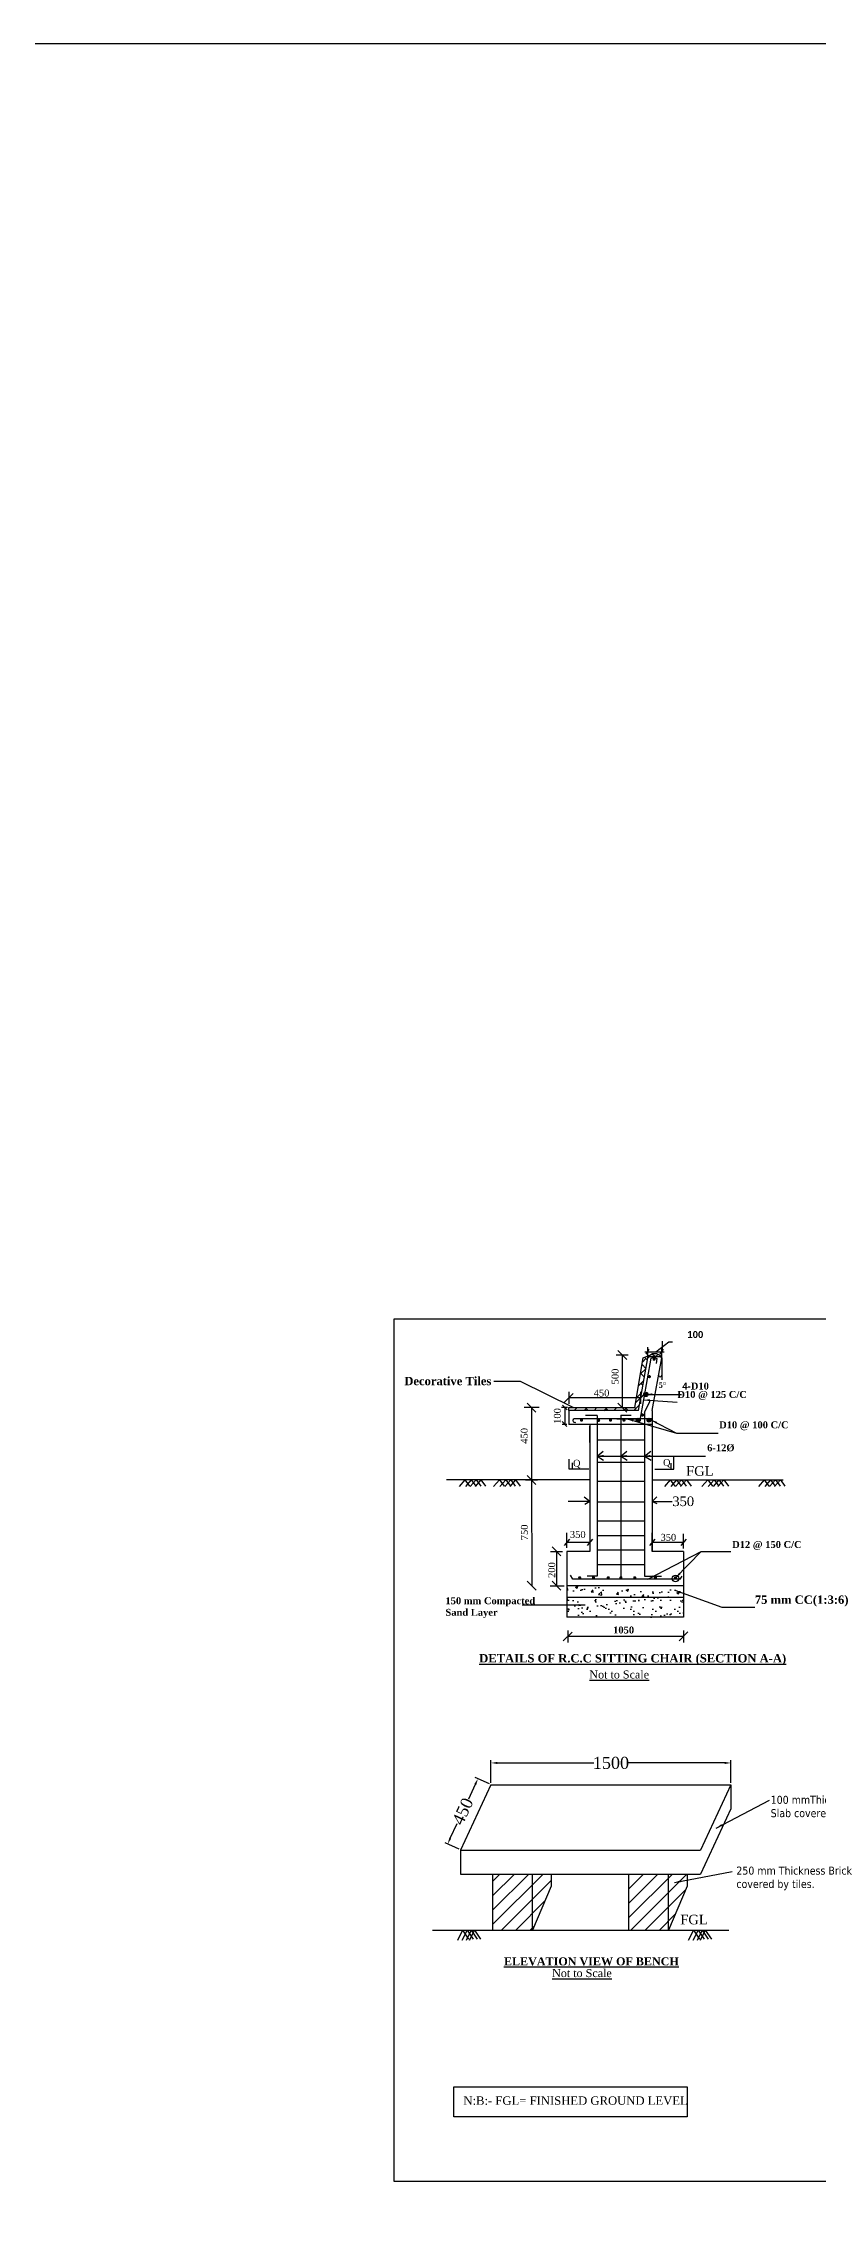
# Model space of a CAD drawing. Header units: metres. Extents: x -2434 to 11656, y -15288 to 8109.
# Drawn here: x 2644.4 to 2741.2, y -13570.3 to -13298.9 of the extents above; entities that cross this region are included whole.
import ezdxf

# ---------------------------------------------------------------- set-up
doc = ezdxf.new("R2010")
doc.units = ezdxf.units.M
doc.layers.add('sheet', color=1, linetype='Continuous', lineweight=15)
doc.styles.add('dim', font='isocp.shx')
doc.styles.get("Standard").update_dxf_attribs({"font": 'times.ttf'})
doc.dimstyles.new('Copy of STANDARD', dxfattribs={"dimtxt": 0.5, "dimasz": 0.4075, "dimexe": 0.364, "dimexo": 0.219, "dimgap": 0.09, "dimtad": 0, "dimdec": 0, "dimlfac": 1000, "dimzin": 0, "dimdsep": 46, "dimtxsty": 'Standard', "dimcen": 0.09, "dimclre": 256, "dimadec": 0, "dimazin": 0, "dimtfac": 1, "dimtdec": 0, "dimtofl": 0, "dimtmove": 0, "dimatfit": 3, "dimfxl": 1, "dimtolj": 1, "dimtzin": 0, "dimlwd": -1, "dimarcsym": 0})
doc.dimstyles.get("Standard").update_dxf_attribs({"dimtxt": 0.5, "dimasz": 0.4075, "dimexe": 0.364, "dimexo": 0.219, "dimgap": 0.09, "dimtad": 0, "dimdec": 0, "dimlfac": 1000, "dimzin": 0, "dimdsep": 46, "dimtxsty": 'Standard', "dimcen": 0.09, "dimadec": 0, "dimazin": 0, "dimtfac": 1, "dimtdec": 0, "dimtofl": 0, "dimtmove": 0, "dimatfit": 3, "dimfxl": 1, "dimtolj": 1, "dimtzin": 0, "dimarcsym": 0})
doc.dimstyles.new('STANDARD$0', dxfattribs={"dimscale": 0, "dimtxt": 8, "dimasz": 8, "dimexe": 4, "dimexo": 0, "dimgap": 2, "dimtad": 1, "dimdec": 0, "dimzin": 0, "dimdsep": 46, "dimtxsty": 'dim', "dimblk": 'DOTSMALL', "dimcen": 1, "dimclrd": 6, "dimclre": 6, "dimclrt": 256, "dimadec": 0, "dimazin": 0, "dimtfac": 1, "dimtdec": 0, "dimtix": 1, "dimtofl": 0, "dimtmove": 1, "dimatfit": 3, "dimldrblk": 'DOTSMALL', "dimfxl": 6, "dimtolj": 1, "dimtzin": 0, "dimarcsym": 0})

# ---------------------------------------------------------------- blocks, each defined once
blk = doc.blocks.new('*D660')
at = {"layer": 'Defpoints', "color": 0, "lineweight": -3}
for p in [(2698.72, -13515.8), (2700.35, -13516.55), (2696.56, -13524.72)]:
    blk.add_point(p, dxfattribs=at)
at = {"layer": 'sheet', "color": 0, "lineweight": -2}
for p, q in [((2700.15, -13516.46), (2698.39, -13515.64)), ((2698.38, -13516.52), (2697.54, -13518.34)), ((2695.26, -13523.23), (2696.11, -13521.41)), ((2696.36, -13524.62), (2694.6, -13523.81))]:
    blk.add_line(p, q, dxfattribs=at)
at = {"layer": 'sheet', "color": 0, "lineweight": -3}
for points in [[(2698.26, -13516.47), (2698.5, -13516.58), (2698.72, -13515.8)], [(2695.14, -13523.18), (2695.38, -13523.29), (2694.93, -13523.96)]]:
    blk.add_solid(points, dxfattribs=at)
at = {"layer": 'sheet', "color": 0, "lineweight": -3, "insert": (2696.82, -13519.88), "char_height": 0.5, "attachment_point": 5, "rotation": 65.0807}
blk.add_mtext('\\A1;{\\H3x;450}', dxfattribs=at)
blk = doc.blocks.new('*D686')
at = {"layer": 'Defpoints', "color": 0, "lineweight": -3}
for p in [(2730.35, -13513.83), (2700.35, -13516.55), (2730.35, -13516.55)]:
    blk.add_point(p, dxfattribs=at)
at = {"layer": 'sheet', "color": 0, "lineweight": -2}
for p, q in [((2700.35, -13516.33), (2700.35, -13513.47)), ((2701.15, -13513.83), (2713.21, -13513.83)), ((2729.55, -13513.83), (2717.48, -13513.83)), ((2730.35, -13516.33), (2730.35, -13513.47))]:
    blk.add_line(p, q, dxfattribs=at)
at = {"layer": 'sheet', "color": 0, "lineweight": -3}
for points in [[(2701.15, -13513.7), (2701.15, -13513.97), (2700.35, -13513.83)], [(2729.55, -13513.7), (2729.55, -13513.97), (2730.35, -13513.83)]]:
    blk.add_solid(points, dxfattribs=at)
at = {"layer": 'sheet', "color": 0, "lineweight": -3, "insert": (2715.35, -13513.83), "char_height": 0.5, "attachment_point": 5}
blk.add_mtext('\\A1;{\\H3x;1500}', dxfattribs=at)

msp = doc.modelspace()

# ---------------------------------------------------------------- hatches: boundary and pattern name
at = {"layer": 'sheet', "lineweight": -3}
h = msp.add_hatch(dxfattribs=at)
h.set_pattern_fill('AR-HBONE', color=0, scale=0.008682, style=0)
h.set_pattern_definition([(45, (-859.9542, -11176.0098), (1e-16, 1.24749228), [2.64633075, -0.88211025]), (135, (-859.3305, -11175.3861), (1e-16, 1.24749228), [2.64633075, -0.88211025])])
h.paths.add_polyline_path([(2718.777669, -13469.781168), (2719.941156, -13463.182706, -0.1292027163), (2720.318918, -13462.817238), (2719.3769, -13463.195516), (2718.347039, -13469.410762), (2710.095482, -13469.410762), (2710.095482, -13469.781168)])
h = msp.add_hatch(dxfattribs=at)
h.set_pattern_fill('AR-CONC', color=0, scale=0.017364, style=0)
h.set_pattern_definition([(50, (-859.9542, -11182.291), (3.1635229, -0.2767723), [0.3307913, -3.6387048]), (355, (-859.9542, -11182.291), (-0.6119696, 3.3175792), [0.264633, -2.9109638]), (100.451, (-859.6906, -11182.314), (2.5515647, 3.0407918), [0.2811292, -3.0924215]), (46.1842, (-859.9542, -11181.4088), (4.707118, -0.7300387), [0.496187, -5.458057]), (96.6356, (-859.562, -11181.4696), (4.122376, 4.29639), [0.421694, -4.6386323]), (351.184, (-859.954, -11181.409), (4.1223826, 4.2963825), [0.3969496, -4.366446]), (21, (-859.5131, -11181.6293), (2.6326976, -1.7757768), [0.3307913, -3.6387048]), (326, (-859.513, -11181.6293), (1.0731536, 3.198309), [0.264633, -2.9109638]), (71.4514, (-859.2938, -11181.7773), (3.705844, 1.4225392), [0.2811292, -3.0924215]), (37.5, (-859.9542, -11182.2909), (0.05363167, 1.4682454), [0, -2.8756794, 0, -2.9550693, 0, -2.9219902]), (7.5, (-859.9542, -11182.2909), (1.1602817, 1.73957307), [0, -1.6848306, 0, -2.80952115, 0, -1.1136642]), (327.5, (-860.9378, -11182.2909), (2.35444594, -0.09947606), [0, -1.1026378, 0, -3.44023, 0, -4.56492054]), (317.5, (-861.3788, -11182.291), (2.5721707, 0.4415151), [0, -1.4334292, 0, -2.2846655, 0, -3.2417552])])
h.paths.add_polyline_path([(2724.424825, -13491.690217), (2709.84363, -13491.690217), (2709.84363, -13492.992545), (2709.84363, -13493.169446), (2724.424825, -13493.169446)])
h = msp.add_hatch(dxfattribs=at)
h.set_pattern_fill('AR-SAND', color=0, scale=0.034729, style=0)
h.set_pattern_definition([(37.5, (-859.9542, -11176.0098), (-0.0555671, 1.699671), [0, -1.3408076, 0, -1.49958743, 0, -1.43342916]), (7.5, (-859.9542, -11176.0098), (1.5611382, 2.489444), [0, -0.7233304, 0, -1.20849104, 0, -0.4631079]), (327.5, (-861.0392, -11176.0098), (2.74701763, 0.00499116), [0, -0.44105512, 0, -1.58779845, 0, -2.0729591]), (317.5, (-861.0392, -11176.0098), (2.6517361, 0.7742057), [0, -0.22052756, 0, -1.0408901, 0, -1.19084884])])
h.paths.add_polyline_path([(2724.424825, -13495.597201), (2724.424825, -13493.169446), (2709.84363, -13493.169446), (2709.84363, -13495.597201)])
h = msp.add_hatch(dxfattribs=at)
h.set_pattern_fill('ANSI31', color=0, scale=0.4, style=0)
h.set_pattern_definition([(45, (1431.7989, -13286.9118), (-0.8980256, 0.8980256), [])])
h.paths.add_polyline_path([(2705.555075, -13527.715417), (2700.555075, -13527.715417), (2700.555075, -13534.715417), (2705.555075, -13534.715417)])
h.paths.add_polyline_path([(2722.555075, -13527.715417), (2717.555075, -13527.715417), (2717.555075, -13534.715417), (2722.555075, -13534.715417)])
h.paths.add_polyline_path([(2724.869577, -13529.222308), (2724.869577, -13527.715417), (2722.555075, -13527.715417), (2722.555075, -13534.715417)])
h.paths.add_polyline_path([(2707.869577, -13529.222308), (2707.869577, -13527.715417), (2705.555075, -13527.715417), (2705.555075, -13534.715417)])

# ---------------------------------------------------------------- linework, layer by layer
at = {"color": 0, "lineweight": -3, "ltscale": 0.2}
for p, q in [((2719.941156, -13463.182706), (2719.941156, -13461.868335)), ((2719.581721, -13462.431855), (2722.02339, -13462.431855)), ((2719.752391, -13462.739125), (2720.142604, -13462.10394)), ((2721.520864, -13462.739125), (2721.911076, -13462.10394)), ((2721.709629, -13463.182706), (2721.709629, -13461.957272)), ((2712.700138, -13481.140033), (2712.00055, -13480.612406)), ((2720.514107, -13481.140033), (2721.075709, -13480.585608)), ((2712.700138, -13481.140033), (2709.995778, -13481.140033)), ((2712.700138, -13481.140033), (2712.065885, -13481.534242)), ((2720.514107, -13481.140033), (2723.007168, -13481.140033)), ((2720.514107, -13481.140033), (2721.088686, -13481.421559))]:
    msp.add_line(p, q, dxfattribs=at)
at = {"color": 0, "linetype": 'ByBlock', "lineweight": -3, "ltscale": 0.5}
for p, q in [((2710.59496, -13490.868242), (2710.289069, -13490.374239)), ((2713.625163, -13490.498164), (2712.388085, -13490.498164)), ((2719.563338, -13490.261051), (2719.563338, -13490.261051)), ((2719.563338, -13490.489445), (2721.677332, -13490.489445)), ((2723.997907, -13490.868242), (2724.261606, -13490.500813))]:
    msp.add_line(p, q, dxfattribs=at)
at = {"color": 0, "lineweight": -3, "ltscale": 0.5}
msp.add_lwpolyline([(-290.671692, -13298.923828), (3390.201358, -13298.923828), (3390.201358, -13712.587951), (-290.671692, -13712.587951)], close=True, dxfattribs=at)
msp.add_lwpolyline([(2843.695197, -13566.14161), (2688.251746, -13566.14161), (2688.251746, -13458.30605), (2843.695197, -13458.30605)], close=True)
at = {"color": 0, "linetype": 'ByBlock', "lineweight": -3, "ltscale": 0.5}
msp.add_lwpolyline([(2695.713454, -13554.311926), (2724.870475, -13554.311926), (2724.870475, -13558.051813), (2695.713454, -13558.051813)], close=True, dxfattribs=at)
at = {"layer": 'sheet', "color": 0, "lineweight": -3}
for p, q in [((2721.754268, -13461.10863), (2721.754268, -13462.529039)), ((2716.020437, -13462.836219), (2717.511867, -13462.836219)), ((2716.762627, -13462.836219), (2716.762627, -13469.410762)), ((2718.777669, -13469.781168), (2719.941156, -13463.182706)), ((2718.994881, -13470.993809), (2720.368671, -13463.258088)), ((2720.514107, -13469.781168), (2721.709629, -13463.182706)), ((2721.709629, -13463.182706), (2721.709629, -13465.953265)), ((2705.400599, -13469.410762), (2705.41944, -13478.460962)), ((2710.067286, -13467.459668), (2710.067286, -13468.951098)), ((2719.056115, -13468.202026), (2710.067286, -13468.205383)), ((2710.095482, -13469.781168), (2710.095482, -13471.517606)), ((2718.777669, -13469.781168), (2710.095482, -13469.781168)), ((2716.016912, -13469.410762), (2717.508342, -13469.410762)), ((2719.056115, -13467.459836), (2719.056115, -13468.951266)), ((2719.563338, -13469.984632), (2720.242683, -13468.623251)), ((2719.563338, -13469.984632), (2719.563338, -13490.489445)), ((2720.514107, -13469.781168), (2720.514107, -13487.395367)), ((2720.514107, -13471.517606), (2710.095482, -13471.517606)), ((2720.514107, -13470.823031), (2710.734961, -13470.823031)), ((2713.625163, -13470.401256), (2712.161155, -13470.401256)), ((2712.700138, -13471.517606), (2712.700138, -13487.395367)), ((2712.700138, -13473.795535), (2712.700138, -13471.750072)), ((2713.625163, -13470.401256), (2713.625163, -13490.498164)), ((2719.004986, -13470.868104), (2716.070445, -13470.868104)), ((2716.594671, -13470.375739), (2716.594671, -13490.842726)), ((2716.594671, -13470.375739), (2717.868268, -13470.375739)), ((2723.55658, -13472.619636), (2728.754754, -13472.619636)), ((2713.625163, -13473.439866), (2719.563338, -13473.439866)), ((2713.625163, -13476.220251), (2719.563338, -13476.220251)), ((2701.413294, -13478.463356), (2694.790531, -13478.463356)), ((2712.700138, -13478.463356), (2701.413294, -13478.463356)), ((2704.676101, -13478.463356), (2706.167531, -13478.463356)), ((2705.418291, -13478.463356), (2705.437131, -13491.690217)), ((2712.700138, -13480.394318), (2712.700138, -13481.885747)), ((2713.625163, -13478.599158), (2719.563338, -13478.599158)), ((2720.514107, -13478.463356), (2736.892123, -13478.463356)), ((2722.026908, -13478.463356), (2723.518337, -13478.463356)), ((2713.625163, -13481.199841), (2719.563338, -13481.199841)), ((2713.625163, -13483.583789), (2719.563338, -13483.583789)), ((2709.84363, -13486.946637), (2709.84363, -13485.068913)), ((2713.625163, -13485.389792), (2719.563338, -13485.389792)), ((2720.514107, -13487.395367), (2720.514107, -13485.068913)), ((2724.424825, -13487.04552), (2724.424825, -13485.215673)), ((2707.80103, -13487.395367), (2709.292459, -13487.395367)), ((2708.543219, -13487.395367), (2708.537086, -13491.68035)), ((2712.700138, -13487.395367), (2709.84363, -13487.395367)), ((2713.625163, -13487.20974), (2719.563338, -13487.20974)), ((2724.424825, -13487.395367), (2720.514107, -13487.395367)), ((2724.424825, -13491.690217), (2709.84363, -13491.690217)), ((2723.997907, -13490.868242), (2710.59496, -13490.868242)), ((2719.563338, -13489.08556), (2713.625163, -13489.08556)), ((2724.424825, -13493.169446), (2709.84363, -13493.169446)), ((2724.424825, -13495.597201), (2709.84363, -13495.597201)), ((2709.943041, -13497.269343), (2709.943041, -13498.760772)), ((2724.424825, -13498.011532), (2709.943041, -13498.011532)), ((2724.424825, -13497.269343), (2724.424825, -13498.760772)), ((2700.347193, -13516.553217), (2696.555075, -13524.715417)), ((2700.347193, -13516.553217), (2730.347193, -13516.553217)), ((2730.347193, -13516.553217), (2726.555075, -13524.715417)), ((2730.347193, -13516.553217), (2730.347193, -13519.553217)), ((2730.347193, -13519.553217), (2726.555075, -13527.715417)), ((2696.555075, -13524.715417), (2726.555075, -13524.715417)), ((2696.555075, -13524.715417), (2696.555075, -13527.715417)), ((2696.555075, -13527.715417), (2726.555075, -13527.715417)), ((2700.555075, -13527.715417), (2700.555075, -13534.715417)), ((2705.555075, -13534.715417), (2705.555075, -13527.715417)), ((2707.869577, -13529.222308), (2705.555075, -13534.715417)), ((2707.869577, -13527.715417), (2707.869577, -13529.222308)), ((2717.555075, -13527.715417), (2717.555075, -13534.715417)), ((2722.555075, -13534.715417), (2722.555075, -13527.715417)), ((2724.869577, -13529.222308), (2722.555075, -13534.715417)), ((2723.278074, -13528.780727), (2730.509347, -13527.420086)), ((2724.869577, -13527.715417), (2724.869577, -13529.222308)), ((2700.555075, -13534.715417), (2705.555075, -13534.715417)), ((2717.555075, -13534.715417), (2722.555075, -13534.715417))]:
    msp.add_line(p, q, dxfattribs=at)
for points in [[(2710.095482, -13469.781168), (2710.095482, -13469.410762), (2718.347039, -13469.410762), (2719.3769, -13463.195516), (2720.499655, -13462.744661)], [(2716.209308, -13462.27878), (2717.315946, -13463.393658)], [(2716.228149, -13462.297761), (2717.334787, -13463.412639)], [(2720.14267, -13463.023859), (2721.512023, -13463.023859)], [(2720.368671, -13463.258088), (2720.764788, -13463.137502), (2721.086565, -13463.299291), (2721.009175, -13463.917987)], [(2720.499655, -13462.744661), (2720.97879, -13463.023859), (2721.232072, -13462.768037)], [(2710.641772, -13469.410762), (2704.05942, -13466.177574), (2700.68684, -13466.177574)], [(2706.390884, -13469.410762), (2704.517789, -13469.410762)], [(2704.866121, -13468.872304), (2705.972759, -13469.987181)], [(2709.926432, -13469.410762), (2709.172065, -13469.410762)], [(2709.292948, -13469.109918), (2709.891392, -13469.712818)], [(2710.605744, -13467.667379), (2709.490866, -13468.774017)], [(2709.591568, -13469.410762), (2709.591568, -13471.517606)], [(2716.228149, -13468.872304), (2717.334787, -13469.987181)], [(2719.594572, -13467.667548), (2718.479695, -13468.774186)], [(2719.613554, -13467.648707), (2718.498676, -13468.755345)], [(2709.230447, -13471.153796), (2709.852048, -13471.780025)], [(2709.846929, -13471.517606), (2709.234752, -13471.517606)], [(2710.73501, -13470.821844), (2710.628404, -13470.897757), (2710.584118, -13471.038408), (2710.632335, -13471.197204), (2710.859781, -13471.264048), (2710.97123, -13471.250685)], [(2713.625163, -13475.470519), (2714.380449, -13474.853752)], [(2716.594671, -13475.470519), (2717.349957, -13474.853752)], [(2719.563338, -13475.470519), (2720.318624, -13474.853752)], [(2704.866121, -13477.903524), (2705.972759, -13479.018401)], [(2704.868497, -13477.905917), (2705.975135, -13479.020795)], [(2710.131028, -13477.13119), (2710.131028, -13475.851199)], [(2712.585828, -13477.13119), (2710.131028, -13477.13119)], [(2710.540218, -13477.13119), (2710.540218, -13476.318425)], [(2713.625163, -13475.470519), (2714.419716, -13475.981526)], [(2716.594671, -13475.470519), (2717.389224, -13475.981526)], [(2719.563338, -13475.470519), (2720.357891, -13475.981526)], [(2720.830629, -13477.13119), (2723.218741, -13477.13119), (2723.218741, -13475.619256)], [(2722.864064, -13477.13119), (2722.864064, -13476.373064)], [(2697.089478, -13478.463356), (2696.358687, -13479.26775)], [(2697.089478, -13478.463356), (2697.670196, -13479.239085)], [(2697.881169, -13478.463356), (2697.150378, -13479.26775)], [(2698.487987, -13478.463356), (2697.757195, -13479.26775)], [(2697.881169, -13478.463356), (2698.461887, -13479.239085)], [(2699.09698, -13478.463356), (2698.366188, -13479.26775)], [(2698.487987, -13478.463356), (2699.068705, -13479.239085)], [(2699.09698, -13478.463356), (2699.677698, -13479.239085)], [(2701.413294, -13478.463356), (2700.682503, -13479.26775)], [(2701.413294, -13478.463356), (2701.994013, -13479.239085)], [(2702.204985, -13478.463356), (2701.474194, -13479.26775)], [(2702.811803, -13478.463356), (2702.081012, -13479.26775)], [(2702.204985, -13478.463356), (2702.785703, -13479.239085)], [(2703.420796, -13478.463356), (2702.690004, -13479.26775)], [(2702.811803, -13478.463356), (2703.392521, -13479.239085)], [(2703.420796, -13478.463356), (2704.001514, -13479.239085)], [(2722.772623, -13478.463356), (2722.041831, -13479.26775)], [(2722.772623, -13478.463356), (2723.353341, -13479.239085)], [(2723.564313, -13478.463356), (2722.833522, -13479.26775)], [(2724.171131, -13478.463356), (2723.44034, -13479.26775)], [(2723.564313, -13478.463356), (2724.145031, -13479.239085)], [(2724.780124, -13478.463356), (2724.049332, -13479.26775)], [(2724.171131, -13478.463356), (2724.751849, -13479.239085)], [(2724.780124, -13478.463356), (2725.360842, -13479.239085)], [(2727.450305, -13478.463356), (2726.719513, -13479.26775)], [(2727.450305, -13478.463356), (2728.031023, -13479.239085)], [(2728.241995, -13478.463356), (2727.511204, -13479.26775)], [(2728.848813, -13478.463356), (2728.118022, -13479.26775)], [(2728.241995, -13478.463356), (2728.822713, -13479.239085)], [(2729.457806, -13478.463356), (2728.727015, -13479.26775)], [(2728.848813, -13478.463356), (2729.429531, -13479.239085)], [(2729.457806, -13478.463356), (2730.038524, -13479.239085)], [(2734.524974, -13478.463356), (2733.794182, -13479.26775)], [(2734.524974, -13478.463356), (2735.105692, -13479.239085)], [(2735.316664, -13478.463356), (2734.585873, -13479.26775)], [(2735.923482, -13478.463356), (2735.192691, -13479.26775)], [(2735.316664, -13478.463356), (2735.897382, -13479.239085)], [(2736.532475, -13478.463356), (2735.801683, -13479.26775)], [(2735.923482, -13478.463356), (2736.5042, -13479.239085)], [(2736.532475, -13478.463356), (2737.113193, -13479.239085)], [(2710.175994, -13485.85209), (2709.505469, -13486.640225)], [(2709.84363, -13486.23214), (2712.700138, -13486.23214)], [(2713.032503, -13485.85209), (2712.361978, -13486.640225)], [(2720.846471, -13485.85209), (2720.175946, -13486.640225)], [(2720.514107, -13486.23214), (2724.421091, -13486.23214)], [(2724.744428, -13485.85209), (2724.073903, -13486.640225)], [(2707.9899, -13486.837929), (2709.096538, -13487.952806)], [(2709.84363, -13487.395367), (2709.84363, -13492.992545)], [(2724.424825, -13487.395367), (2724.424825, -13495.597201)], [(2704.883812, -13491.132769), (2705.99045, -13492.247647)], [(2707.758036, -13491.68035), (2709.490506, -13491.68035)], [(2707.98373, -13491.127874), (2709.090368, -13492.242751)], [(2709.84363, -13492.992545), (2709.84363, -13495.597201)], [(2723.321745, -13492.24421), (2729.207331, -13494.37022), (2733.327237, -13494.37022)], [(2710.481499, -13497.477054), (2709.366621, -13498.583692)], [(2724.982263, -13497.458213), (2723.867386, -13498.564851)], [(2693.0219, -13534.715417), (2717.555075, -13534.715417)], [(2696.788487, -13534.715417), (2696.142228, -13536.003376)], [(2697.36471, -13534.715417), (2696.718451, -13536.003376)], [(2696.788487, -13534.715417), (2697.549801, -13535.854062)], [(2697.879601, -13534.715417), (2697.233342, -13536.003376)], [(2697.36471, -13534.715417), (2698.126024, -13535.854062)], [(2698.266983, -13534.715417), (2697.620724, -13536.003376)], [(2697.879601, -13534.715417), (2698.640915, -13535.854062)], [(2698.266983, -13534.715417), (2699.028297, -13535.854062)], [(2722.555075, -13534.715417), (2730.08825, -13534.715417)], [(2725.668154, -13534.729979), (2725.021894, -13536.017938)], [(2726.244377, -13534.729979), (2725.598117, -13536.017938)], [(2725.668154, -13534.729979), (2726.429468, -13535.868625)], [(2726.759268, -13534.729979), (2726.113008, -13536.017938)], [(2726.244377, -13534.729979), (2727.005691, -13535.868625)], [(2727.14665, -13534.729979), (2726.50039, -13536.017938)], [(2726.759268, -13534.729979), (2727.520582, -13535.868625)], [(2727.14665, -13534.729979), (2727.907963, -13535.868625)]]:
    msp.add_lwpolyline(points, dxfattribs=at)
at = {"layer": 'sheet', "color": 0, "lineweight": -3, "const_width": 0.195349}
for points in [[(2720.646959, -13463.378816, 1), (2720.842309, -13463.378816, 1)], [(2720.063356, -13465.552005, 1), (2720.258705, -13465.552005, 1)], [(2719.620157, -13467.760618, 1), (2719.815506, -13467.760618, 1)], [(2711.573339, -13470.99484, 1), (2711.768688, -13470.99484, 1)], [(2713.710492, -13471.024526, 1), (2713.905841, -13471.024526, 1)], [(2715.187464, -13470.99484, 1), (2715.382813, -13470.99484, 1)], [(2716.880636, -13470.99484, 1), (2717.075986, -13470.99484, 1)], [(2718.662934, -13470.99484, 1), (2718.858283, -13470.99484, 1)], [(2719.202412, -13470.346734, 1), (2719.397762, -13470.346734, 1)], [(2719.999711, -13470.99484, 1), (2720.19506, -13470.99484, 1)], [(2711.340769, -13490.685066, 1), (2711.536118, -13490.685066, 1)], [(2713.056133, -13490.685066, 1), (2713.251483, -13490.685066, 1)], [(2714.917906, -13490.685066, 1), (2715.113256, -13490.685066, 1)], [(2716.496996, -13490.685066, 1), (2716.692346, -13490.685066, 1)], [(2718.225958, -13490.685066, 1), (2718.421307, -13490.685066, 1)], [(2720.825693, -13490.685066, 1), (2721.021042, -13490.685066, 1)], [(2723.330328, -13490.685066, 1), (2723.525678, -13490.685066, 1)]]:
    msp.add_lwpolyline(points, format="xyb", close=True, dxfattribs=at)
at = {"layer": 'sheet', "color": 0, "lineweight": -3}
for centre, radius in [((2719.717284, -13467.770169), 0.275125), ((2718.760609, -13470.99484), 0.241558), ((2720.109017, -13470.99484), 0.241558), ((2723.428003, -13490.782741), 0.408743)]:
    msp.add_circle(centre, radius, dxfattribs=at)
for centre, radius, start, end in [((2720.825393, -13463.718718), 1.034013, 31.22369301, 148.77630698), ((2721.510658, -13465.366993), 0.199337, 183.47427611, 3.47427611)]:
    msp.add_arc(centre, radius, start, end, dxfattribs=at)

# ---------------------------------------------------------------- texts
at = {"color": 0, "linetype": 'ByBlock', "lineweight": 30, "ltscale": 0.5, "insert": (2696.898013, -13555.509671), "char_height": 1.04780933, "width": 46.00178369, "attachment_point": 1}
msp.add_mtext('N:B:- FGL= FINISHED GROUND LEVEL\\P ', dxfattribs=at)
at = {"layer": 'sheet', "color": 0, "lineweight": -3}
for s, insert, char_height, width, attachment_point in [('{\\fTimes New Roman|b1|i0|c0|p18;  \\H0.8x; \\fArial|b1|i0|c0|p34;\\H0.6191x;100\\fTimes New Roman|b1|i0|c0|p18;\\H1.01x; }', (2723.061634, -13459.860678), 1.7364375, 40.81192098, 1), ('{\\fTimes New Roman|b1|i0|c0|p18;Decorative Tiles}', (2689.509448, -13465.578041), 1.0418625, 18.46623526, 1), ('450', (2713.183897, -13467.166468), 0.8682188, 6.48674799, 1), ('{\\fTimes New Roman|b1|i0|c0|p18;5%%D}', (2721.311656, -13466.256557), 0.694575, 1.28932638, 1), ('{\\fTimes New Roman|b1|i0|c0|p18;  \\H0.8x; \\fArial|b1|i0|c0|p34;\\H0.6191x;4-\\fTimes New Roman|b1|i0|c0|p18;\\H1.01x;D10 }', (2722.433973, -13466.295787), 1.7364375, 40.81192098, 1), ('{\\fTimes New Roman|b1|i0|c0|p18;  \\H0.8x; \\H0.625x;D10 @ 125 C/C}', (2721.823783, -13467.34577), 1.7364375, 40.81192098, 1), ('{\\fTimes New Roman|b1|i0|c0|p18;   \\H0.5x;D10 @ 100 C/C}', (2726.911397, -13471.140661), 1.7364375, 40.81192098, 1), ('{\\fTimes New Roman|b1|i0|c0|p18;  \\H0.6x; \\H0.8333x;6-12%%C}', (2725.6721, -13474.005692), 1.7364375, 42.05511038, 1), ('Q', (2710.611284, -13475.940169), 0.85, 0.69314248, 1), ('Q', (2721.864508, -13475.853249), 0.85, 0.69314248, 1), ('350', (2710.217939, -13484.8332), 0.8682188, 3.40406156, 1), ('350', (2721.541606, -13485.202028), 0.8682188, 3.40406156, 1), ('{\\fTimes New Roman|b1|i0|c0|p18;   \\H0.5x;D12 @ 150 C/C}', (2728.537758, -13486.097173), 1.7364375, 40.81192098, 1), ('{\\fTimes New Roman|b1|i0|c0|p18;150 mm Compacted \\PSand Layer}', (2694.655694, -13493.12741), 0.86821875, 48.89902341, 1), ('{\\fTimes New Roman|b1|i0|c0|p18;  \\H0.6x; 75 mm CC(1:3:6)\\H1.667x; }', (2731.63594, -13492.903813), 1.7364375, 40.81192098, 1), ('{\\fTimes New Roman|b1|i0|c0|p18;1050}', (2715.622048, -13496.782051), 0.86821875, 6.48674799, 1), ('{\\fTimes New Roman|b1|i0|c0|p18;\\LDETAILS OF R.C.C SITTING CHAIR (SECTION A-A)}', (2718.066, -13500.229067), 1.0418625, 41.10701382, 2), ('{\\fTahoma|b0|i0|c0|p34;\\P\\fTimes New Roman|b0|i0|c0|p18;\\H0.4319x;               \\LNot to Scale}', (2706.982784, -13498.418047), 2.31516731, 8542.00273008, 1), ('{\\fTahoma|b0|i0|c0|p34;100 mmThickness RCC. sitting\\PSlab covered by tiles.}', (2735.324194, -13517.939854), 1, 41.69521245, 1), ('{\\fTahoma|b0|i0|c0|p34;250 mm Thickness Brick \\Pcovered by tiles.}', (2731.033023, -13526.788173), 1, 41.69521245, 1), ('{\\fTahoma|b0|i0|c0|p34;\\P\\fTimes New Roman|b1|i0|c0|p18;\\H0.324x;\\LELEVATION VIEW OF BENCH}', (2701.970208, -13532.985681), 3.08688975, 11389.33697344, 1), ('{\\fTahoma|b0|i0|c0|p34;\\P\\fTimes New Roman|b0|i0|c0|p18;\\H0.4319x;               \\LNot to Scale}', (2702.324612, -13535.737126), 2.31516731, 8542.00273008, 1)]:
    msp.add_mtext(s, dxfattribs=dict(at, insert=insert, char_height=char_height, width=width, attachment_point=attachment_point))
at = {"layer": 'sheet', "color": 0, "lineweight": -3, "char_height": 0.8682188, "attachment_point": 1, "rotation": 90}
for s, insert, width in [('500', (2715.434224, -13466.517993), 6.48674799), ('100', (2708.208401, -13471.452101), 3.40406156), ('450', (2704.072196, -13473.937881), 3.40406156), ('750', (2704.089887, -13485.998425), 3.40406156), ('200', (2707.506916, -13490.70726), 3.40406156)]:
    msp.add_mtext(s, dxfattribs=dict(at, insert=insert, width=width))
at = {"layer": 'sheet', "color": 0, "lineweight": -3, "char_height": 1.2, "attachment_point": 1}
for s, insert in [('FGL ', (2724.752612, -13476.738799)), ('350', (2723.030158, -13480.529494)), ('FGL', (2724.02262, -13532.806876))]:
    msp.add_mtext(s, dxfattribs=dict(at, insert=insert))

# ---------------------------------------------------------------- dimensions: what is measured, and where the dimension line sits
at = {"layer": 'sheet', "color": 0, "lineweight": -3}
dim = msp.add_linear_dim(base=(2730.347193, -13513.834903), p1=(2700.347193, -13516.553217), p2=(2730.347193, -13516.553217), text='{\\H3x;1500}', dimstyle='STANDARD$0', override={"dimscale": 1, "dimtxt": 0.5, "dimasz": 0.8, "dimexe": 0.364, "dimexo": 0.219, "dimgap": 0.09, "dimtad": 0, "dimlfac": 1000, "dimtxsty": 'Standard', "dimcen": 0.09, "dimclrd": 0, "dimclre": 0, "dimclrt": 0, "dimtix": 0, "dimtmove": 0, "dimfxl": 0.12}, dxfattribs=at)
dim.commit()
dim.dimension.update_dxf_attribs({"geometry": '*D686', "text_midpoint": (2715.347193, -13513.834903)})
dim = msp.add_aligned_dim(p1=(2696.555075, -13524.715417), p2=(2700.347193, -13516.553217), distance=1.795673, text='{\\H3x;450}', dimstyle='STANDARD$0', override={"dimscale": 1, "dimtxt": 0.5, "dimasz": 0.8, "dimexe": 0.364, "dimexo": 0.219, "dimgap": 0.09, "dimtad": 0, "dimlfac": 1000, "dimlunit": 2, "dimtxsty": 'Standard', "dimcen": 0.09, "dimclrd": 0, "dimclre": 0, "dimclrt": 0, "dimtix": 0, "dimtmove": 0, "dimfxl": 0.12}, dxfattribs=at)
dim.commit()
dim.dimension.update_dxf_attribs({"geometry": '*D660', "text_midpoint": (2696.822635, -13519.877724)})

# ---------------------------------------------------------------- leaders
at = {"color": 0, "lineweight": -3, "ltscale": 0.2}
msp.add_leader([(2720.956456, -13462.431855), (2722.601687, -13461.202224), (2723.043865, -13461.202224)], dimstyle='Copy of STANDARD', override={"dimgap": 0.09, "dimtad": 0}, dxfattribs=at)
at = {"layer": 'sheet', "color": 0, "lineweight": -3}
for points in [[(2719.426943, -13468.455877), (2723.626878, -13468.72835)], [(2719.717284, -13467.770169), (2724.188107, -13467.770169)], [(2717.373925, -13470.823031), (2723.55658, -13472.619636)], [(2720.350575, -13470.943852), (2723.55658, -13472.619636)], [(2713.625163, -13475.470519), (2727.167263, -13475.470519)], [(2716.532688, -13475.470519), (2726.460265, -13475.470519)], [(2719.455969, -13475.470519), (2727.141252, -13475.470519)], [(2719.959584, -13490.868242), (2726.616591, -13487.405603)], [(2723.420737, -13490.713481), (2726.616591, -13487.405603), (2730.331181, -13487.405603)], [(2712.116964, -13494.10931), (2704.232169, -13494.10931)], [(2723.321745, -13492.24421), (2729.207331, -13494.37022), (2733.327237, -13494.37022)], [(2728.506135, -13521.966052), (2735.163142, -13518.503412)], [(2723.278074, -13528.780727), (2730.509347, -13527.420086)]]:
    msp.add_leader(points, dimstyle='Standard', override={"dimasz": 0.8, "dimfxl": 0.12}, dxfattribs=at)

doc.saveas('drawing.dxf')
